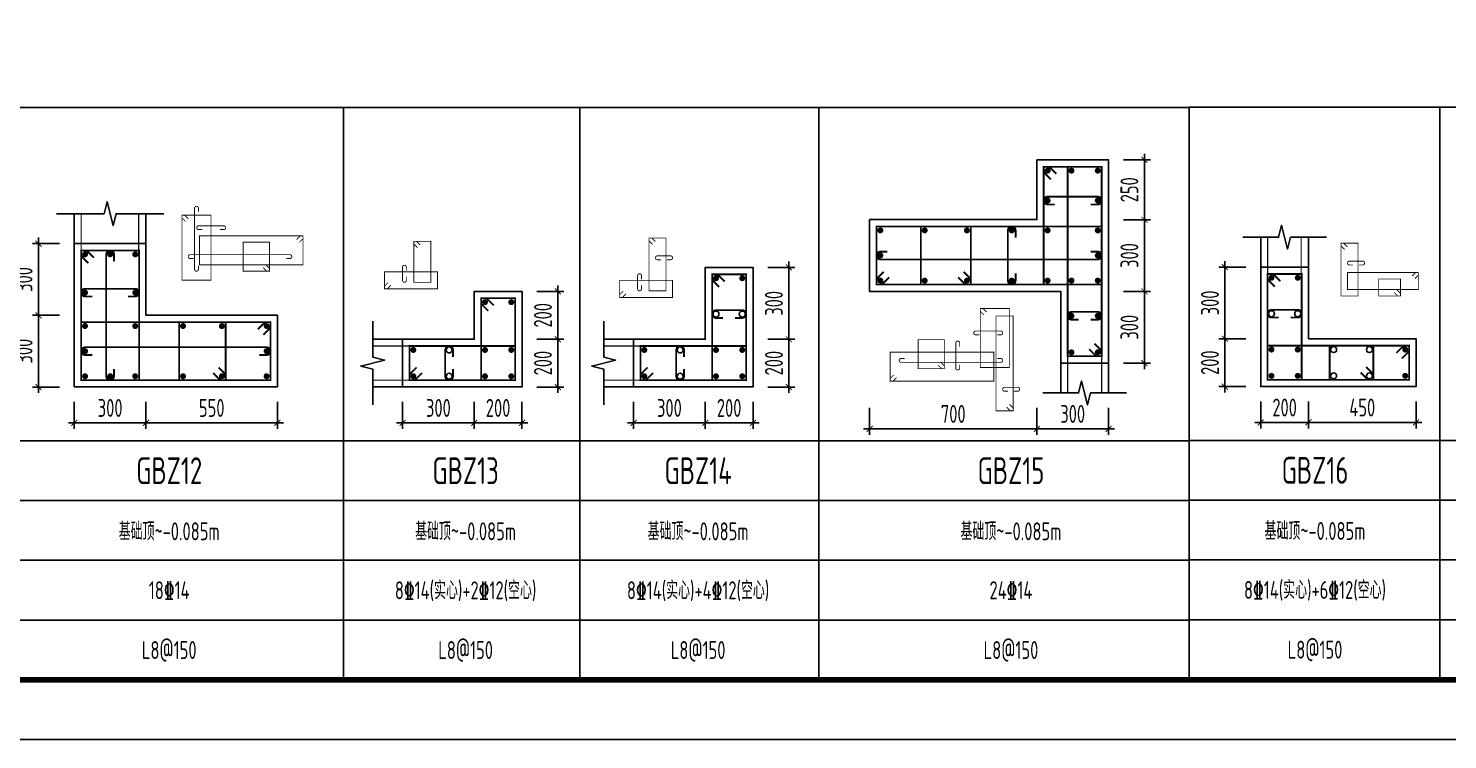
# Model space of a CAD drawing. Extents: x -668857 to 143095, y -247466 to 228182.
# Drawn here: x -310776 to -287015, y 166782 to 178683 of the extents above; entities that cross this region are included whole.
import ezdxf
from ezdxf.enums import TextEntityAlignment as Align

# ---------------------------------------------------------------- set-up
doc = ezdxf.new("R2010")
doc.units = 0
doc.header["$LTSCALE"] = 1000
doc.layers.get('0').update_dxf_attribs({"linetype": 'CONTINUOUS'})
doc.layers.get('DEFPOINTS').update_dxf_attribs({"linetype": 'CONTINUOUS'})
for name, color, linetype in [('-TK', 7, 'CONTINUOUS'), ('COLU_DE_DIM', 3, 'CONTINUOUS'), ('COLU_DE_TH', 7, 'CONTINUOUS'), ('LINK', 6, 'CONTINUOUS'), ('LINK-INDEX', 6, 'CONTINUOUS'), ('REIN', 6, 'CONTINUOUS'), ('TAB', 7, 'CONTINUOUS'), ('TAB_TEXT', 7, 'CONTINUOUS'), ('THIN', 7, 'CONTINUOUS')]:
    doc.layers.add(name, color=color, linetype=linetype)
doc.styles.add('TSSD_DIMENSION', font='Tssdeng.shx', dxfattribs={"width": 0.7, "bigfont": 'tssdchn.shx'})
doc.styles.add('TSSD_REIN', font='tssdeng.shx', dxfattribs={"width": 0.7, "height": 300, "bigfont": 'tssdchn.shx'})
doc.dimstyles.new('TSSD_25_100', dxfattribs={"dimtxt": 300, "dimasz": 100, "dimexe": 100, "dimexo": 250, "dimgap": 100, "dimtad": 1, "dimdec": 0, "dimlfac": 0.25, "dimzin": 0, "dimdsep": 46, "dimtxsty": 'TSSD_DIMENSION', "dimblk": 'ARCHTICK', "dimcen": 0, "dimdle": 100, "dimclrt": 7, "dimadec": 0, "dimazin": 0, "dimtfac": 1, "dimtdec": 0, "dimtix": 1, "dimtmove": 2, "dimatfit": 3, "dimldrblk": 'ARCHTICK', "dimfxl": 0, "dimtolj": 1, "dimtzin": 0, "dimarcsym": 0})

# ---------------------------------------------------------------- blocks, each defined once
blk = doc.blocks.new('A1')
blk.add_lwpolyline([(0, 59400), (0, 0), (84100, 0), (84100, 59400)], close=True)
at = {"const_width": 100}
blk.add_lwpolyline([(2500, 58400), (2500, 1000), (83100, 1000), (83100, 58400)], close=True, dxfattribs=at)
blk = doc.blocks.new('_ArchTick')
at = {"color": 0, "linetype": 'ByBlock', "const_width": 0.15}
blk.add_lwpolyline([(-0.5, -0.5), (0.5, 0.5)], dxfattribs=at)
blk = doc.blocks.new('*D635')
at = {"layer": 'COLU_DE_DIM', "color": 0, "lineweight": -2}
for p, q in [((-300644, 172432), (-300644, 171982)), ((-299444, 172432), (-299444, 171982)), ((-300744, 172082), (-299344, 172082))]:
    blk.add_line(p, q, dxfattribs=at)
at = {"layer": 'DEFPOINTS', "color": 0}
for p in [(-300644, 172682), (-299444, 172682), (-299444, 172082)]:
    blk.add_point(p, dxfattribs=at)
at = {"layer": 'COLU_DE_DIM', "color": 0, "lineweight": -2, "xscale": 100, "yscale": 100, "zscale": 100, "rotation": 180}
blk.add_blockref('_ArchTick', (-300644, 172082), dxfattribs=at)
at = {"layer": 'COLU_DE_DIM', "color": 0, "lineweight": -2, "xscale": 100, "yscale": 100, "zscale": 100}
blk.add_blockref('_ArchTick', (-299444, 172082), dxfattribs=at)
at = {"layer": 'COLU_DE_DIM', "color": 7, "insert": (-300044, 172332), "char_height": 300, "attachment_point": 5, "style": 'TSSD_DIMENSION'}
blk.add_mtext('\\A1;300', dxfattribs=at)
blk = doc.blocks.new('*D636')
at = {"layer": 'COLU_DE_DIM', "color": 0, "lineweight": -2}
for p, q in [((-299444, 172432), (-299444, 171982)), ((-298644, 172432), (-298644, 171982)), ((-299544, 172082), (-298544, 172082))]:
    blk.add_line(p, q, dxfattribs=at)
at = {"layer": 'DEFPOINTS', "color": 0}
for p in [(-299444, 172682), (-298644, 172682), (-298644, 172082)]:
    blk.add_point(p, dxfattribs=at)
at = {"layer": 'COLU_DE_DIM', "color": 0, "lineweight": -2, "xscale": 100, "yscale": 100, "zscale": 100, "rotation": 180}
blk.add_blockref('_ArchTick', (-299444, 172082), dxfattribs=at)
at = {"layer": 'COLU_DE_DIM', "color": 0, "lineweight": -2, "xscale": 100, "yscale": 100, "zscale": 100}
blk.add_blockref('_ArchTick', (-298644, 172082), dxfattribs=at)
at = {"layer": 'COLU_DE_DIM', "color": 7, "insert": (-299044, 172332), "char_height": 300, "attachment_point": 5, "style": 'TSSD_DIMENSION'}
blk.add_mtext('\\A1;200', dxfattribs=at)
blk = doc.blocks.new('*D637')
at = {"layer": 'COLU_DE_DIM', "color": 0, "lineweight": -2}
for p, q in [((-298394, 173482), (-297944, 173482)), ((-298044, 172582), (-298044, 173582)), ((-298394, 172682), (-297944, 172682))]:
    blk.add_line(p, q, dxfattribs=at)
at = {"layer": 'DEFPOINTS', "color": 0}
for p in [(-298644, 173482), (-298044, 173482), (-298644, 172682)]:
    blk.add_point(p, dxfattribs=at)
at = {"layer": 'COLU_DE_DIM', "color": 0, "lineweight": -2, "xscale": 100, "yscale": 100, "zscale": 100}
for p, rotation in [((-298044, 173482), 90), ((-298044, 172682), 270)]:
    blk.add_blockref('_ArchTick', p, dxfattribs=dict(at, rotation=rotation))
at = {"layer": 'COLU_DE_DIM', "color": 7, "insert": (-298294, 173082), "char_height": 300, "attachment_point": 5, "rotation": 90, "style": 'TSSD_DIMENSION'}
blk.add_mtext('\\A1;200', dxfattribs=at)
blk = doc.blocks.new('*D638')
at = {"layer": 'COLU_DE_DIM', "color": 0, "lineweight": -2}
for p, q in [((-298394, 174682), (-297944, 174682)), ((-298044, 173382), (-298044, 174782)), ((-298394, 173482), (-297944, 173482))]:
    blk.add_line(p, q, dxfattribs=at)
at = {"layer": 'DEFPOINTS', "color": 0}
for p in [(-298644, 174682), (-298044, 174682), (-298644, 173482)]:
    blk.add_point(p, dxfattribs=at)
at = {"layer": 'COLU_DE_DIM', "color": 0, "lineweight": -2, "xscale": 100, "yscale": 100, "zscale": 100}
for p, rotation in [((-298044, 174682), 90), ((-298044, 173482), 270)]:
    blk.add_blockref('_ArchTick', p, dxfattribs=dict(at, rotation=rotation))
at = {"layer": 'COLU_DE_DIM', "color": 7, "insert": (-298294, 174082), "char_height": 300, "attachment_point": 5, "rotation": 90, "style": 'TSSD_DIMENSION'}
blk.add_mtext('\\A1;300', dxfattribs=at)
blk = doc.blocks.new('*D643')
at = {"layer": 'COLU_DE_DIM', "color": 0, "lineweight": -2}
for p, q in [((-290144, 172439), (-290144, 171989)), ((-289344, 172439), (-289344, 171989)), ((-290244, 172089), (-289244, 172089))]:
    blk.add_line(p, q, dxfattribs=at)
at = {"layer": 'DEFPOINTS', "color": 0}
for p in [(-290144, 172689), (-289344, 172689), (-289344, 172089)]:
    blk.add_point(p, dxfattribs=at)
at = {"layer": 'COLU_DE_DIM', "color": 0, "lineweight": -2, "xscale": 100, "yscale": 100, "zscale": 100, "rotation": 180}
blk.add_blockref('_ArchTick', (-290144, 172089), dxfattribs=at)
at = {"layer": 'COLU_DE_DIM', "color": 0, "lineweight": -2, "xscale": 100, "yscale": 100, "zscale": 100}
blk.add_blockref('_ArchTick', (-289344, 172089), dxfattribs=at)
at = {"layer": 'COLU_DE_DIM', "color": 7, "insert": (-289744, 172339), "char_height": 300, "attachment_point": 5, "style": 'TSSD_DIMENSION'}
blk.add_mtext('\\A1;200', dxfattribs=at)
blk = doc.blocks.new('*D644')
at = {"layer": 'COLU_DE_DIM', "color": 0, "lineweight": -2}
for p, q in [((-289344, 172439), (-289344, 171989)), ((-287544, 172439), (-287544, 171989)), ((-289444, 172089), (-287444, 172089))]:
    blk.add_line(p, q, dxfattribs=at)
at = {"layer": 'DEFPOINTS', "color": 0}
for p in [(-289344, 172689), (-287544, 172689), (-287544, 172089)]:
    blk.add_point(p, dxfattribs=at)
at = {"layer": 'COLU_DE_DIM', "color": 0, "lineweight": -2, "xscale": 100, "yscale": 100, "zscale": 100, "rotation": 180}
blk.add_blockref('_ArchTick', (-289344, 172089), dxfattribs=at)
at = {"layer": 'COLU_DE_DIM', "color": 0, "lineweight": -2, "xscale": 100, "yscale": 100, "zscale": 100}
blk.add_blockref('_ArchTick', (-287544, 172089), dxfattribs=at)
at = {"layer": 'COLU_DE_DIM', "color": 7, "insert": (-288444, 172339), "char_height": 300, "attachment_point": 5, "style": 'TSSD_DIMENSION'}
blk.add_mtext('\\A1;450', dxfattribs=at)
blk = doc.blocks.new('*D645')
at = {"layer": 'COLU_DE_DIM', "color": 0, "lineweight": -2}
for p, q in [((-290394, 173489), (-290844, 173489)), ((-290744, 172589), (-290744, 173589)), ((-290394, 172689), (-290844, 172689))]:
    blk.add_line(p, q, dxfattribs=at)
at = {"layer": 'DEFPOINTS', "color": 0}
for p in [(-290744, 173489), (-290144, 173489), (-290144, 172689)]:
    blk.add_point(p, dxfattribs=at)
at = {"layer": 'COLU_DE_DIM', "color": 0, "lineweight": -2, "xscale": 100, "yscale": 100, "zscale": 100}
for p, rotation in [((-290744, 173489), 90), ((-290744, 172689), 270)]:
    blk.add_blockref('_ArchTick', p, dxfattribs=dict(at, rotation=rotation))
at = {"layer": 'COLU_DE_DIM', "color": 7, "insert": (-290994, 173089), "char_height": 300, "attachment_point": 5, "rotation": 90, "style": 'TSSD_DIMENSION'}
blk.add_mtext('\\A1;200', dxfattribs=at)
blk = doc.blocks.new('*D646')
at = {"layer": 'COLU_DE_DIM', "color": 0, "lineweight": -2}
for p, q in [((-290394, 174689), (-290844, 174689)), ((-290744, 173389), (-290744, 174789)), ((-290394, 173489), (-290844, 173489))]:
    blk.add_line(p, q, dxfattribs=at)
at = {"layer": 'DEFPOINTS', "color": 0}
for p in [(-290744, 174689), (-290144, 174689), (-290144, 173489)]:
    blk.add_point(p, dxfattribs=at)
at = {"layer": 'COLU_DE_DIM', "color": 0, "lineweight": -2, "xscale": 100, "yscale": 100, "zscale": 100}
for p, rotation in [((-290744, 174689), 90), ((-290744, 173489), 270)]:
    blk.add_blockref('_ArchTick', p, dxfattribs=dict(at, rotation=rotation))
at = {"layer": 'COLU_DE_DIM', "color": 7, "insert": (-290994, 174089), "char_height": 300, "attachment_point": 5, "rotation": 90, "style": 'TSSD_DIMENSION'}
blk.add_mtext('\\A1;300', dxfattribs=at)
blk = doc.blocks.new('*D647')
at = {"layer": 'COLU_DE_DIM', "color": 0, "lineweight": -2}
for p, q in [((-304512, 172432), (-304512, 171982)), ((-303312, 172432), (-303312, 171982)), ((-304612, 172082), (-303212, 172082))]:
    blk.add_line(p, q, dxfattribs=at)
at = {"layer": 'DEFPOINTS', "color": 0}
for p in [(-304512, 172682), (-303312, 172682), (-303312, 172082)]:
    blk.add_point(p, dxfattribs=at)
at = {"layer": 'COLU_DE_DIM', "color": 0, "lineweight": -2, "xscale": 100, "yscale": 100, "zscale": 100, "rotation": 180}
blk.add_blockref('_ArchTick', (-304512, 172082), dxfattribs=at)
at = {"layer": 'COLU_DE_DIM', "color": 0, "lineweight": -2, "xscale": 100, "yscale": 100, "zscale": 100}
blk.add_blockref('_ArchTick', (-303312, 172082), dxfattribs=at)
at = {"layer": 'COLU_DE_DIM', "color": 7, "insert": (-303912, 172332), "char_height": 300, "attachment_point": 5, "style": 'TSSD_DIMENSION'}
blk.add_mtext('\\A1;300', dxfattribs=at)
blk = doc.blocks.new('*D648')
at = {"layer": 'COLU_DE_DIM', "color": 0, "lineweight": -2}
for p, q in [((-303312, 172432), (-303312, 171982)), ((-302512, 172432), (-302512, 171982)), ((-303412, 172082), (-302412, 172082))]:
    blk.add_line(p, q, dxfattribs=at)
at = {"layer": 'DEFPOINTS', "color": 0}
for p in [(-303312, 172682), (-302512, 172682), (-302512, 172082)]:
    blk.add_point(p, dxfattribs=at)
at = {"layer": 'COLU_DE_DIM', "color": 0, "lineweight": -2, "xscale": 100, "yscale": 100, "zscale": 100, "rotation": 180}
blk.add_blockref('_ArchTick', (-303312, 172082), dxfattribs=at)
at = {"layer": 'COLU_DE_DIM', "color": 0, "lineweight": -2, "xscale": 100, "yscale": 100, "zscale": 100}
blk.add_blockref('_ArchTick', (-302512, 172082), dxfattribs=at)
at = {"layer": 'COLU_DE_DIM', "color": 7, "insert": (-302912, 172332), "char_height": 300, "attachment_point": 5, "style": 'TSSD_DIMENSION'}
blk.add_mtext('\\A1;200', dxfattribs=at)
blk = doc.blocks.new('*D649')
at = {"layer": 'COLU_DE_DIM', "color": 0, "lineweight": -2}
for p, q in [((-302262, 173482), (-301812, 173482)), ((-301912, 172582), (-301912, 173582)), ((-302262, 172682), (-301812, 172682))]:
    blk.add_line(p, q, dxfattribs=at)
at = {"layer": 'DEFPOINTS', "color": 0}
for p in [(-302512, 173482), (-301912, 173482), (-302512, 172682)]:
    blk.add_point(p, dxfattribs=at)
at = {"layer": 'COLU_DE_DIM', "color": 0, "lineweight": -2, "xscale": 100, "yscale": 100, "zscale": 100}
for p, rotation in [((-301912, 173482), 90), ((-301912, 172682), 270)]:
    blk.add_blockref('_ArchTick', p, dxfattribs=dict(at, rotation=rotation))
at = {"layer": 'COLU_DE_DIM', "color": 7, "insert": (-302162, 173082), "char_height": 300, "attachment_point": 5, "rotation": 90, "style": 'TSSD_DIMENSION'}
blk.add_mtext('\\A1;200', dxfattribs=at)
blk = doc.blocks.new('*D650')
at = {"layer": 'COLU_DE_DIM', "color": 0, "lineweight": -2}
for p, q in [((-302262, 174282), (-301812, 174282)), ((-301912, 173382), (-301912, 174382)), ((-302262, 173482), (-301812, 173482))]:
    blk.add_line(p, q, dxfattribs=at)
at = {"layer": 'DEFPOINTS', "color": 0}
for p in [(-302512, 174282), (-301912, 174282), (-302512, 173482)]:
    blk.add_point(p, dxfattribs=at)
at = {"layer": 'COLU_DE_DIM', "color": 0, "lineweight": -2, "xscale": 100, "yscale": 100, "zscale": 100}
for p, rotation in [((-301912, 174282), 90), ((-301912, 173482), 270)]:
    blk.add_blockref('_ArchTick', p, dxfattribs=dict(at, rotation=rotation))
at = {"layer": 'COLU_DE_DIM', "color": 7, "insert": (-302162, 173882), "char_height": 300, "attachment_point": 5, "rotation": 90, "style": 'TSSD_DIMENSION'}
blk.add_mtext('\\A1;200', dxfattribs=at)
blk = doc.blocks.new('*D657')
at = {"layer": 'COLU_DE_DIM', "color": 0, "lineweight": -2}
for p, q in [((-310007, 172432), (-310007, 171982)), ((-308807, 172432), (-308807, 171982)), ((-310107, 172082), (-308707, 172082))]:
    blk.add_line(p, q, dxfattribs=at)
at = {"layer": 'DEFPOINTS', "color": 0}
for p in [(-310007, 172682), (-308807, 172682), (-308807, 172082)]:
    blk.add_point(p, dxfattribs=at)
at = {"layer": 'COLU_DE_DIM', "color": 0, "lineweight": -2, "xscale": 100, "yscale": 100, "zscale": 100, "rotation": 180}
blk.add_blockref('_ArchTick', (-310007, 172082), dxfattribs=at)
at = {"layer": 'COLU_DE_DIM', "color": 0, "lineweight": -2, "xscale": 100, "yscale": 100, "zscale": 100}
blk.add_blockref('_ArchTick', (-308807, 172082), dxfattribs=at)
at = {"layer": 'COLU_DE_DIM', "color": 7, "insert": (-309407, 172332), "char_height": 300, "attachment_point": 5, "style": 'TSSD_DIMENSION'}
blk.add_mtext('\\A1;300', dxfattribs=at)
blk = doc.blocks.new('*D658')
at = {"layer": 'COLU_DE_DIM', "color": 0, "lineweight": -2}
for p, q in [((-308807, 172432), (-308807, 171982)), ((-306607, 172432), (-306607, 171982)), ((-308907, 172082), (-306507, 172082))]:
    blk.add_line(p, q, dxfattribs=at)
at = {"layer": 'DEFPOINTS', "color": 0}
for p in [(-308807, 172682), (-306607, 172682), (-306607, 172082)]:
    blk.add_point(p, dxfattribs=at)
at = {"layer": 'COLU_DE_DIM', "color": 0, "lineweight": -2, "xscale": 100, "yscale": 100, "zscale": 100, "rotation": 180}
blk.add_blockref('_ArchTick', (-308807, 172082), dxfattribs=at)
at = {"layer": 'COLU_DE_DIM', "color": 0, "lineweight": -2, "xscale": 100, "yscale": 100, "zscale": 100}
blk.add_blockref('_ArchTick', (-306607, 172082), dxfattribs=at)
at = {"layer": 'COLU_DE_DIM', "color": 7, "insert": (-307707, 172332), "char_height": 300, "attachment_point": 5, "style": 'TSSD_DIMENSION'}
blk.add_mtext('\\A1;550', dxfattribs=at)
blk = doc.blocks.new('*D659')
at = {"layer": 'COLU_DE_DIM', "color": 0, "lineweight": -2}
for p, q in [((-310607, 172582), (-310607, 173982)), ((-310257, 173882), (-310707, 173882)), ((-310257, 172682), (-310707, 172682))]:
    blk.add_line(p, q, dxfattribs=at)
at = {"layer": 'DEFPOINTS', "color": 0}
for p in [(-310607, 173882), (-310007, 173882), (-310007, 172682)]:
    blk.add_point(p, dxfattribs=at)
at = {"layer": 'COLU_DE_DIM', "color": 0, "lineweight": -2, "xscale": 100, "yscale": 100, "zscale": 100}
for p, rotation in [((-310607, 173882), 90), ((-310607, 172682), 270)]:
    blk.add_blockref('_ArchTick', p, dxfattribs=dict(at, rotation=rotation))
at = {"layer": 'COLU_DE_DIM', "color": 7, "insert": (-310857, 173282), "char_height": 300, "attachment_point": 5, "rotation": 90, "style": 'TSSD_DIMENSION'}
blk.add_mtext('\\A1;300', dxfattribs=at)
blk = doc.blocks.new('*D660')
at = {"layer": 'COLU_DE_DIM', "color": 0, "lineweight": -2}
for p, q in [((-310607, 173782), (-310607, 175182)), ((-310257, 175082), (-310707, 175082)), ((-310257, 173882), (-310707, 173882))]:
    blk.add_line(p, q, dxfattribs=at)
at = {"layer": 'DEFPOINTS', "color": 0}
for p in [(-310607, 175082), (-310007, 175082), (-310007, 173882)]:
    blk.add_point(p, dxfattribs=at)
at = {"layer": 'COLU_DE_DIM', "color": 0, "lineweight": -2, "xscale": 100, "yscale": 100, "zscale": 100}
for p, rotation in [((-310607, 175082), 90), ((-310607, 173882), 270)]:
    blk.add_blockref('_ArchTick', p, dxfattribs=dict(at, rotation=rotation))
at = {"layer": 'COLU_DE_DIM', "color": 7, "insert": (-310857, 174482), "char_height": 300, "attachment_point": 5, "rotation": 90, "style": 'TSSD_DIMENSION'}
blk.add_mtext('\\A1;300', dxfattribs=at)
blk = doc.blocks.new('*D883')
at = {"layer": 'COLU_DE_DIM', "color": 0, "lineweight": -2}
for p, q in [((-292442, 174282), (-291992, 174282)), ((-292092, 172982), (-292092, 174382)), ((-292442, 173082), (-291992, 173082))]:
    blk.add_line(p, q, dxfattribs=at)
at = {"layer": 'DEFPOINTS', "color": 0}
for p in [(-292692, 174282), (-292092, 174282), (-292692, 173082)]:
    blk.add_point(p, dxfattribs=at)
at = {"layer": 'COLU_DE_DIM', "color": 0, "lineweight": -2, "xscale": 100, "yscale": 100, "zscale": 100}
for p, rotation in [((-292092, 174282), 90), ((-292092, 173082), 270)]:
    blk.add_blockref('_ArchTick', p, dxfattribs=dict(at, rotation=rotation))
at = {"layer": 'COLU_DE_DIM', "color": 7, "insert": (-292342, 173682), "char_height": 300, "attachment_point": 5, "rotation": 90, "style": 'TSSD_DIMENSION'}
blk.add_mtext('\\A1;300', dxfattribs=at)
blk = doc.blocks.new('*D884')
at = {"layer": 'COLU_DE_DIM', "color": 0, "lineweight": -2}
for p, q in [((-292442, 175482), (-291992, 175482)), ((-292092, 174182), (-292092, 175582)), ((-292442, 174282), (-291992, 174282))]:
    blk.add_line(p, q, dxfattribs=at)
at = {"layer": 'DEFPOINTS', "color": 0}
for p in [(-292692, 175482), (-292092, 175482), (-292692, 174282)]:
    blk.add_point(p, dxfattribs=at)
at = {"layer": 'COLU_DE_DIM', "color": 0, "lineweight": -2, "xscale": 100, "yscale": 100, "zscale": 100}
for p, rotation in [((-292092, 175482), 90), ((-292092, 174282), 270)]:
    blk.add_blockref('_ArchTick', p, dxfattribs=dict(at, rotation=rotation))
at = {"layer": 'COLU_DE_DIM', "color": 7, "insert": (-292342, 174882), "char_height": 300, "attachment_point": 5, "rotation": 90, "style": 'TSSD_DIMENSION'}
blk.add_mtext('\\A1;300', dxfattribs=at)
blk = doc.blocks.new('*D885')
at = {"layer": 'COLU_DE_DIM', "color": 0, "lineweight": -2}
for p, q in [((-292092, 175382), (-292092, 176582)), ((-292442, 176482), (-291992, 176482)), ((-292442, 175482), (-291992, 175482))]:
    blk.add_line(p, q, dxfattribs=at)
at = {"layer": 'DEFPOINTS', "color": 0}
for p in [(-292692, 176482), (-292092, 176482), (-292692, 175482)]:
    blk.add_point(p, dxfattribs=at)
at = {"layer": 'COLU_DE_DIM', "color": 0, "lineweight": -2, "xscale": 100, "yscale": 100, "zscale": 100}
for p, rotation in [((-292092, 176482), 90), ((-292092, 175482), 270)]:
    blk.add_blockref('_ArchTick', p, dxfattribs=dict(at, rotation=rotation))
at = {"layer": 'COLU_DE_DIM', "color": 7, "insert": (-292342, 175982), "char_height": 300, "attachment_point": 5, "rotation": 90, "style": 'TSSD_DIMENSION'}
blk.add_mtext('\\A1;250', dxfattribs=at)
blk = doc.blocks.new('*D886')
at = {"layer": 'COLU_DE_DIM', "color": 0, "lineweight": -2}
for p, q in [((-293892, 172332), (-293892, 171882)), ((-292692, 172332), (-292692, 171882)), ((-292592, 171982), (-293992, 171982))]:
    blk.add_line(p, q, dxfattribs=at)
at = {"layer": 'DEFPOINTS', "color": 0}
for p in [(-293892, 172582), (-292692, 172582), (-293892, 171982)]:
    blk.add_point(p, dxfattribs=at)
at = {"layer": 'COLU_DE_DIM', "color": 0, "lineweight": -2, "xscale": 100, "yscale": 100, "zscale": 100}
for p, rotation in [((-293892, 171982), 180.0000001067217), ((-292692, 171982), 1.067216715000541e-07)]:
    blk.add_blockref('_ArchTick', p, dxfattribs=dict(at, rotation=rotation))
at = {"layer": 'COLU_DE_DIM', "color": 7, "insert": (-293292, 172232), "char_height": 300, "attachment_point": 5, "rotation": 0, "style": 'TSSD_DIMENSION'}
blk.add_mtext('\\A1;300', dxfattribs=at)
blk = doc.blocks.new('*D887')
at = {"layer": 'COLU_DE_DIM', "color": 0, "lineweight": -2}
for p, q in [((-296693, 172332), (-296693, 171882)), ((-293892, 172332), (-293892, 171882)), ((-293792, 171982), (-296793, 171982))]:
    blk.add_line(p, q, dxfattribs=at)
at = {"layer": 'DEFPOINTS', "color": 0}
for p in [(-296693, 172582), (-293892, 172582), (-296693, 171982)]:
    blk.add_point(p, dxfattribs=at)
at = {"layer": 'COLU_DE_DIM', "color": 0, "lineweight": -2, "xscale": 100, "yscale": 100, "zscale": 100}
for p, rotation in [((-296693, 171982), 180.0000001067217), ((-293892, 171982), 1.067216715000541e-07)]:
    blk.add_blockref('_ArchTick', p, dxfattribs=dict(at, rotation=rotation))
at = {"layer": 'COLU_DE_DIM', "color": 7, "insert": (-295292, 172232), "char_height": 300, "attachment_point": 5, "rotation": 0, "style": 'TSSD_DIMENSION'}
blk.add_mtext('\\A1;700', dxfattribs=at)

msp = doc.modelspace()

# ---------------------------------------------------------------- linework, layer by layer
at = {"layer": 'COLU_DE_TH'}
for points in [[(-293492.25, 173082.3), (-292692.25, 173082.3), (-292692.25, 176482.31), (-293892.25, 176482.31), (-293892.25, 175482.3), (-296692.65, 175482.3), (-296692.65, 174282.3), (-293492.25, 174282.3), (-293492.25, 173082.3)], [(-308807.33, 175082.34), (-310007.29, 175082.35), (-310007.29, 172682.3), (-306607.33, 172682.28), (-306607.33, 173882.34), (-308807.33, 173882.34), (-308807.33, 175082.34)], [(-300644.15, 173482.28), (-300644.15, 172682.28), (-298644.15, 172682.28), (-298644.15, 174682.28), (-299444.15, 174682.28), (-299444.15, 173482.28), (-300644.15, 173482.28)], [(-289344.14, 174688.79), (-290144.14, 174688.79), (-290144.14, 172688.79), (-287544.14, 172688.79), (-287544.14, 173488.79), (-289344.14, 173488.79), (-289344.14, 174688.79)], [(-304511.57, 173482.28), (-304511.57, 172682.28), (-302511.57, 172682.28), (-302511.57, 174282.28), (-303311.57, 174282.28), (-303311.57, 173482.28), (-304511.57, 173482.28)]]:
    msp.add_lwpolyline(points, close=True, dxfattribs=at)
at = {"layer": 'LINK', "const_width": 30}
for points in [[(-293657.25, 176155.39), (-293777.25, 176275.39), (-293777.25, 176367.31), (-292807.25, 176367.31), (-292807.25, 174397.3), (-293777.25, 174397.3), (-293777.25, 176367.31), (-293685.33, 176367.31), (-293565.33, 176247.31)], [(-292927.25, 173409.23), (-292807.25, 173289.23), (-292807.25, 173197.3), (-293377.25, 173197.3), (-293377.25, 176367.31), (-292807.25, 176367.31), (-292807.25, 173197.3), (-292899.17, 173197.3), (-293019.17, 173317.3)], [(-296365.73, 174517.3), (-296485.73, 174397.3), (-296577.65, 174397.3), (-296577.65, 175367.3), (-292807.25, 175367.3), (-292807.25, 174397.3), (-296577.65, 174397.3), (-296577.65, 174489.23), (-296457.65, 174609.23)], [(-295117.35, 174609.23), (-294997.35, 174489.23), (-294997.35, 174397.3), (-295835.18, 174397.3), (-295835.18, 175367.3), (-294997.35, 175367.3), (-294997.35, 174397.3), (-295089.28, 174397.3), (-295209.28, 174517.3)], [(-309772.29, 174755.43), (-309892.29, 174875.43), (-309892.29, 174967.35), (-308922.33, 174967.34), (-308922.33, 172797.3), (-309892.29, 172797.3), (-309892.29, 174967.35), (-309800.37, 174967.35), (-309680.37, 174847.35)], [(-299209.15, 174355.36), (-299329.15, 174475.36), (-299329.15, 174567.28), (-298759.15, 174567.28), (-298759.15, 172797.28), (-299329.15, 172797.28), (-299329.15, 174567.28), (-299237.22, 174567.28), (-299117.22, 174447.28)], [(-289909.14, 174361.87), (-290029.14, 174481.87), (-290029.14, 174573.79), (-289459.14, 174573.79), (-289459.14, 172803.79), (-290029.14, 172803.79), (-290029.14, 174573.79), (-289937.21, 174573.79), (-289817.21, 174453.79)], [(-303076.57, 173955.36), (-303196.57, 174075.36), (-303196.57, 174167.28), (-302626.57, 174167.28), (-302626.57, 172797.28), (-303196.57, 172797.28), (-303196.57, 174167.28), (-303104.65, 174167.28), (-302984.65, 174047.28)], [(-306934.25, 173647.34), (-306814.25, 173767.34), (-306722.33, 173767.34), (-306722.33, 172797.29), (-309892.29, 172797.3), (-309892.29, 173767.34), (-306722.33, 173767.34), (-306722.33, 173675.41), (-306842.33, 173555.41)], [(-307592.33, 173009.21), (-307472.33, 172889.21), (-307472.33, 172797.29), (-308252.33, 172797.29), (-308252.33, 173767.34), (-307472.33, 173767.34), (-307472.33, 172797.29), (-307564.26, 172797.29), (-307684.25, 172917.29)], [(-304184.65, 172917.28), (-304304.65, 172797.28), (-304396.57, 172797.28), (-304396.57, 173367.28), (-302626.57, 173367.28), (-302626.57, 172797.28), (-304396.57, 172797.28), (-304396.57, 172889.21), (-304276.57, 173009.21)], [(-300317.22, 172917.28), (-300437.22, 172797.28), (-300529.15, 172797.28), (-300529.15, 173367.28), (-298759.15, 173367.28), (-298759.15, 172797.28), (-300529.15, 172797.28), (-300529.15, 172889.21), (-300409.15, 173009.21)], [(-287871.06, 173253.79), (-287751.06, 173373.79), (-287659.14, 173373.79), (-287659.14, 172803.79), (-290029.14, 172803.79), (-290029.14, 173373.79), (-287659.14, 173373.79), (-287659.14, 173281.87), (-287779.14, 173161.87)], [(-288379.14, 173015.72), (-288259.14, 172895.72), (-288259.14, 172803.79), (-288989.14, 172803.79), (-288989.14, 173373.79), (-288259.14, 173373.79), (-288259.14, 172803.79), (-288351.06, 172803.79), (-288471.06, 172923.79)]]:
    msp.add_lwpolyline(points, dxfattribs=at)
for points in [[(-292992.25, 175737.31), (-292872.25, 175737.31, 1), (-292872.25, 175867.31), (-293712.25, 175867.31, 1), (-293712.25, 175737.31), (-293592.25, 175737.31)], [(-294247.45, 175182.3), (-294247.45, 175302.3, 1), (-294377.45, 175302.3), (-294377.45, 174462.3, 1), (-294247.45, 174462.3), (-294247.45, 174582.3)], [(-309342.31, 174782.34), (-309342.31, 174902.34, 1), (-309472.31, 174902.34), (-309472.31, 172862.3, 1), (-309342.31, 172862.3), (-309342.31, 172982.3)], [(-296392.65, 174947.3), (-296512.65, 174947.3, 1), (-296512.65, 174817.3), (-292872.25, 174817.3, 1), (-292872.25, 174947.3), (-292992.25, 174947.3)], [(-309107.33, 174196.46), (-308987.33, 174196.46, 1), (-308987.33, 174326.46), (-309827.34, 174326.46, 1), (-309827.34, 174196.46), (-309707.34, 174196.46)], [(-298944.15, 173837.28), (-298824.15, 173837.28, 1), (-298824.15, 173967.28), (-299264.15, 173967.28, 1), (-299264.15, 173837.28), (-299144.15, 173837.28)], [(-292992.25, 173808.8), (-292872.25, 173808.8, 1), (-292872.25, 173938.8), (-293312.25, 173938.8, 1), (-293312.25, 173808.8), (-293192.25, 173808.8)], [(-289644.14, 173843.79), (-289524.14, 173843.79, 1), (-289524.14, 173973.79), (-289964.14, 173973.79, 1), (-289964.14, 173843.79), (-289844.14, 173843.79)], [(-306907.33, 173217.31), (-306787.33, 173217.31, 1), (-306787.33, 173347.31), (-309827.29, 173347.33, 1), (-309827.29, 173217.33), (-309707.29, 173217.33)], [(-303666.57, 173182.28), (-303666.57, 173302.28, 1), (-303796.57, 173302.28), (-303796.57, 172862.28, 1), (-303666.57, 172862.28), (-303666.57, 172982.28)], [(-299799.15, 173182.28), (-299799.15, 173302.28, 1), (-299929.15, 173302.28), (-299929.15, 172862.28, 1), (-299799.15, 172862.28), (-299799.15, 172982.28)]]:
    msp.add_lwpolyline(points, format="xyb", dxfattribs=at)
at = {"layer": 'LINK-INDEX', "const_width": 15}
for points in [[(-307929.07, 175613.29), (-307929.07, 175673.29, 1), (-307994.07, 175673.29), (-307994.07, 174653.27, 1), (-307929.07, 174653.27), (-307929.07, 174713.27)], [(-307565.5, 175315.79), (-307505.5, 175315.79, 1), (-307505.5, 175380.79), (-307925.5, 175380.79, 1), (-307925.5, 175315.79), (-307865.5, 175315.79)], [(-306457.82, 174830.78), (-306397.82, 174830.78, 1), (-306397.82, 174895.78), (-308066.53, 174895.78, 1), (-308066.53, 174830.78), (-308006.53, 174830.78)], [(-300083.88, 174811.21), (-300023.88, 174811.21, 1), (-300023.88, 174876.21), (-300243.88, 174876.21, 1), (-300243.88, 174811.21), (-300183.88, 174811.21)], [(-304448.02, 174626.59), (-304448.02, 174686.59, 1), (-304513.02, 174686.59), (-304513.02, 174466.59, 1), (-304448.02, 174466.59), (-304448.02, 174526.59)], [(-288497.27, 174724.12), (-288437.27, 174724.12, 1), (-288437.27, 174789.12), (-288657.27, 174789.12, 1), (-288657.27, 174724.12), (-288597.27, 174724.12)], [(-300511.38, 174483.71), (-300511.38, 174543.71, 1), (-300576.38, 174543.71), (-300576.38, 174323.71, 1), (-300511.38, 174323.71), (-300511.38, 174383.71)], [(-295183.8, 173358.53), (-295183.8, 173418.53, 1), (-295248.8, 173418.53), (-295248.8, 172998.53, 1), (-295183.8, 172998.53), (-295183.8, 173058.53)], [(-294556.2, 173554.73), (-294496.2, 173554.73, 1), (-294496.2, 173619.73), (-294916.2, 173619.73, 1), (-294916.2, 173554.73), (-294856.2, 173554.73)], [(-296104.58, 173159.73), (-296164.58, 173159.73, 1), (-296164.58, 173094.73), (-294496.2, 173094.73, 1), (-294496.2, 173159.73), (-294556.2, 173159.73)], [(-294272.77, 172611.79), (-294212.77, 172611.79, 1), (-294212.77, 172676.79), (-294432.77, 172676.79, 1), (-294432.77, 172611.79), (-294372.77, 172611.79)]]:
    msp.add_lwpolyline(points, format="xyb", dxfattribs=at)
at = {"layer": 'LINK-INDEX', "color": 1, "const_width": 20}
for points in [[(-309892.33, 174867.34), (-309892.33, 175582.34)], [(-308929.46, 174867.34), (-308929.46, 175582.34)], [(-290029.14, 174473.79), (-290029.14, 175188.79)], [(-289466.27, 174473.79), (-289466.27, 175188.79)], [(-304296.57, 173367.28), (-305011.57, 173367.28)], [(-300429.15, 173367.28), (-301144.15, 173367.28)], [(-293377.25, 173297.3), (-293377.25, 172582.3)], [(-292807.25, 173297.3), (-292807.25, 172582.3)], [(-304296.57, 172797.28), (-305011.57, 172797.28)], [(-300429.15, 172797.28), (-301144.15, 172797.28)]]:
    msp.add_lwpolyline(points, dxfattribs=at)
at = {"layer": 'LINK-INDEX', "const_width": 15}
for points in [[(-308144.03, 175449.83), (-308204.03, 175509.83), (-308204.03, 175555.8), (-307719.05, 175555.79), (-307719.05, 174470.77), (-308204.03, 174470.77), (-308204.03, 175555.8), (-308158.06, 175555.8), (-308098.06, 175495.8)], [(-306283.78, 175150.8), (-306223.78, 175210.8), (-306177.82, 175210.8), (-306177.82, 174725.77), (-307911.53, 174725.78), (-307911.53, 175210.8), (-306177.82, 175210.8), (-306177.82, 175164.83), (-306237.82, 175104.83)], [(-304263.02, 175013.12), (-304323.02, 175073.12), (-304323.02, 175119.09), (-304038.02, 175119.09), (-304038.02, 174434.09), (-304323.02, 174434.09), (-304323.02, 175119.09), (-304277.06, 175119.09), (-304217.06, 175059.09)], [(-300326.38, 175070.25), (-300386.38, 175130.25), (-300386.38, 175176.21), (-300101.38, 175176.21), (-300101.38, 174291.21), (-300386.38, 174291.21), (-300386.38, 175176.21), (-300340.42, 175176.21), (-300280.42, 175116.21)], [(-306800.32, 174726.72), (-306740.32, 174666.72), (-306740.32, 174620.76), (-307180.32, 174620.77), (-307180.32, 175105.79), (-306740.32, 175105.79), (-306740.32, 174620.76), (-306786.29, 174620.76), (-306846.28, 174680.76)], [(-288739.77, 174983.16), (-288799.77, 175043.16), (-288799.77, 175089.12), (-288514.77, 175089.12), (-288514.77, 174204.12), (-288799.77, 174204.12), (-288799.77, 175089.12), (-288753.81, 175089.12), (-288693.81, 175029.12)], [(-304707.06, 174384.09), (-304767.06, 174324.09), (-304813.02, 174324.09), (-304813.02, 174609.09), (-303928.02, 174609.09), (-303928.02, 174324.09), (-304813.02, 174324.09), (-304813.02, 174370.05), (-304753.02, 174430.05)], [(-300770.42, 174241.21), (-300830.42, 174181.21), (-300876.38, 174181.21), (-300876.38, 174466.21), (-299991.38, 174466.21), (-299991.38, 174181.21), (-300876.38, 174181.21), (-300876.38, 174227.17), (-300816.38, 174287.17)], [(-287610.73, 174539.12), (-287550.73, 174599.12), (-287504.77, 174599.12), (-287504.77, 174314.12), (-288689.77, 174314.12), (-288689.77, 174599.12), (-287504.77, 174599.12), (-287504.77, 174553.16), (-287564.77, 174493.16)], [(-287864.77, 174310.08), (-287804.77, 174250.08), (-287804.77, 174204.12), (-288169.77, 174204.12), (-288169.77, 174489.12), (-287804.77, 174489.12), (-287804.77, 174204.12), (-287850.73, 174204.12), (-287910.73, 174264.12)], [(-294778.7, 173888.77), (-294838.7, 173948.77), (-294838.7, 173994.74), (-294353.7, 173994.74), (-294353.7, 173009.73), (-294838.7, 173009.73), (-294838.7, 173994.74), (-294792.74, 173994.74), (-294732.74, 173934.74)], [(-294350.27, 172390.69), (-294290.27, 172330.69), (-294290.27, 172284.73), (-294575.27, 172284.73), (-294575.27, 173869.73), (-294290.27, 173869.73), (-294290.27, 172284.73), (-294336.23, 172284.73), (-294396.23, 172344.73)], [(-295500.91, 173095.68), (-295440.91, 173035.68), (-295440.91, 172989.71), (-295880.91, 172989.72), (-295880.91, 173474.74), (-295440.91, 173474.74), (-295440.91, 172989.71), (-295486.88, 172989.71), (-295546.88, 173049.71)], [(-296241.17, 172839.73), (-296301.17, 172779.73), (-296347.13, 172779.73), (-296347.13, 173264.73), (-294613.75, 173264.73), (-294613.75, 172779.73), (-296347.13, 172779.73), (-296347.13, 172825.69), (-296287.13, 172885.69)]]:
    msp.add_lwpolyline(points, dxfattribs=at)
at = {"layer": 'REIN', "const_width": 50}
for points in [[(-293712.25, 176277.31, 1), (-293712.25, 176327.31, 1), (-293712.25, 176277.31)], [(-293312.25, 176277.31, 1), (-293312.25, 176327.31, 1), (-293312.25, 176277.31)], [(-292872.25, 176277.31, 1), (-292872.25, 176327.31, 1), (-292872.25, 176277.31)], [(-293712.25, 175777.31, 1), (-293712.25, 175827.31, 1), (-293712.25, 175777.31)], [(-292872.25, 175777.31, 1), (-292872.25, 175827.31, 1), (-292872.25, 175777.31)], [(-296512.65, 175277.3, 1), (-296512.65, 175327.3, 1), (-296512.65, 175277.3)], [(-295795.18, 175302.3, 1), (-295745.18, 175302.3, 1), (-295795.18, 175302.3)], [(-295087.35, 175302.3, 1), (-295037.35, 175302.3, 1), (-295087.35, 175302.3)], [(-294312.45, 175277.3, 1), (-294312.45, 175327.3, 1), (-294312.45, 175277.3)], [(-293712.25, 175277.3, 1), (-293712.25, 175327.3, 1), (-293712.25, 175277.3)], [(-292872.25, 175277.3, 1), (-292872.25, 175327.3, 1), (-292872.25, 175277.3)], [(-309852.29, 174902.35, 1), (-309802.29, 174902.35, 1), (-309852.29, 174902.35)], [(-309432.31, 174902.34, 1), (-309382.31, 174902.34, 1), (-309432.31, 174902.34)], [(-309012.33, 174902.34, 1), (-308962.33, 174902.34, 1), (-309012.33, 174902.34)], [(-296512.65, 174857.3, 1), (-296512.65, 174907.3, 1), (-296512.65, 174857.3)], [(-292872.25, 174857.3, 1), (-292872.25, 174907.3, 1), (-292872.25, 174857.3)], [(-299289.15, 174502.28, 1), (-299239.15, 174502.28, 1), (-299289.15, 174502.28)], [(-298849.15, 174502.28, 1), (-298799.15, 174502.28, 1), (-298849.15, 174502.28)], [(-296512.65, 174437.3, 1), (-296512.65, 174487.3, 1), (-296512.65, 174437.3)], [(-295795.18, 174462.3, 1), (-295745.18, 174462.3, 1), (-295795.18, 174462.3)], [(-295087.35, 174462.3, 1), (-295037.35, 174462.3, 1), (-295087.35, 174462.3)], [(-294312.45, 174437.3, 1), (-294312.45, 174487.3, 1), (-294312.45, 174437.3)], [(-293712.25, 174437.3, 1), (-293712.25, 174487.3, 1), (-293712.25, 174437.3)], [(-293312.25, 174437.3, 1), (-293312.25, 174487.3, 1), (-293312.25, 174437.3)], [(-292872.25, 174437.3, 1), (-292872.25, 174487.3, 1), (-292872.25, 174437.3)], [(-289989.14, 174508.79, 1), (-289939.14, 174508.79, 1), (-289989.14, 174508.79)], [(-289549.14, 174508.79, 1), (-289499.14, 174508.79, 1), (-289549.14, 174508.79)], [(-309852.34, 174261.46, 1), (-309802.34, 174261.46, 1), (-309852.34, 174261.46)], [(-309012.33, 174261.46, 1), (-308962.33, 174261.46, 1), (-309012.33, 174261.46)], [(-303156.57, 174102.28, 1), (-303106.57, 174102.28, 1), (-303156.57, 174102.28)], [(-302716.57, 174102.28, 1), (-302666.57, 174102.28, 1), (-302716.57, 174102.28)], [(-309852.29, 173702.34, 1), (-309802.29, 173702.34, 1), (-309852.29, 173702.34)], [(-309012.33, 173702.34, 1), (-308962.33, 173702.34, 1), (-309012.33, 173702.34)], [(-308212.33, 173702.34, 1), (-308162.33, 173702.34, 1), (-308212.33, 173702.34)], [(-307562.33, 173702.34, 1), (-307512.33, 173702.34, 1), (-307562.33, 173702.34)], [(-306812.33, 173702.34, 1), (-306762.33, 173702.34, 1), (-306812.33, 173702.34)], [(-293312.25, 173848.8, 1), (-293312.25, 173898.8, 1), (-293312.25, 173848.8)], [(-292872.25, 173848.8, 1), (-292872.25, 173898.8, 1), (-292872.25, 173848.8)], [(-309852.29, 173282.31, 1), (-309802.29, 173282.31, 1), (-309852.29, 173282.31)], [(-306812.33, 173282.31, 1), (-306762.33, 173282.31, 1), (-306812.33, 173282.31)], [(-304356.57, 173302.28, 1), (-304306.57, 173302.28, 1), (-304356.57, 173302.28)], [(-303156.57, 173302.28, 1), (-303106.57, 173302.28, 1), (-303156.57, 173302.28)], [(-302716.57, 173302.28, 1), (-302666.57, 173302.28, 1), (-302716.57, 173302.28)], [(-300489.15, 173302.28, 1), (-300439.15, 173302.28, 1), (-300489.15, 173302.28)], [(-299289.15, 173302.28, 1), (-299239.15, 173302.28, 1), (-299289.15, 173302.28)], [(-298849.15, 173302.28, 1), (-298799.15, 173302.28, 1), (-298849.15, 173302.28)], [(-293312.25, 173237.3, 1), (-293312.25, 173287.3, 1), (-293312.25, 173237.3)], [(-292872.25, 173237.3, 1), (-292872.25, 173287.3, 1), (-292872.25, 173237.3)], [(-289989.14, 173308.79, 1), (-289939.14, 173308.79, 1), (-289989.14, 173308.79)], [(-289549.14, 173308.79, 1), (-289499.14, 173308.79, 1), (-289549.14, 173308.79)], [(-287749.14, 173308.79, 1), (-287699.14, 173308.79, 1), (-287749.14, 173308.79)], [(-309852.29, 172862.3, 1), (-309802.29, 172862.3, 1), (-309852.29, 172862.3)], [(-309432.31, 172862.3, 1), (-309382.31, 172862.3, 1), (-309432.31, 172862.3)], [(-309012.33, 172862.3, 1), (-308962.33, 172862.3, 1), (-309012.33, 172862.3)], [(-308212.33, 172862.3, 1), (-308162.33, 172862.3, 1), (-308212.33, 172862.3)], [(-307562.33, 172862.3, 1), (-307512.33, 172862.3, 1), (-307562.33, 172862.3)], [(-306812.33, 172862.29, 1), (-306762.33, 172862.29, 1), (-306812.33, 172862.29)], [(-304356.57, 172862.28, 1), (-304306.57, 172862.28, 1), (-304356.57, 172862.28)], [(-303156.57, 172862.28, 1), (-303106.57, 172862.28, 1), (-303156.57, 172862.28)], [(-302716.57, 172862.28, 1), (-302666.57, 172862.28, 1), (-302716.57, 172862.28)], [(-300489.15, 172862.28, 1), (-300439.15, 172862.28, 1), (-300489.15, 172862.28)], [(-299289.15, 172862.28, 1), (-299239.15, 172862.28, 1), (-299289.15, 172862.28)], [(-298849.15, 172862.28, 1), (-298799.15, 172862.28, 1), (-298849.15, 172862.28)], [(-289989.14, 172868.79, 1), (-289939.14, 172868.79, 1), (-289989.14, 172868.79)], [(-289549.14, 172868.79, 1), (-289499.14, 172868.79, 1), (-289549.14, 172868.79)], [(-287749.14, 172868.79, 1), (-287699.14, 172868.79, 1), (-287749.14, 172868.79)]]:
    msp.add_lwpolyline(points, format="xyb", close=True, dxfattribs=at)
at = {"layer": 'REIN'}
for centre in [(-299264.15, 173902.28), (-298824.15, 173902.28), (-289964.14, 173908.79), (-289524.14, 173908.79), (-303731.57, 173302.28), (-299864.15, 173302.28), (-288924.14, 173308.79), (-288324.14, 173308.79), (-303731.57, 172862.28), (-299864.15, 172862.28), (-288924.14, 172868.79), (-288324.14, 172868.79)]:
    msp.add_circle(centre, 50, dxfattribs=at)
at = {"layer": 'TAB'}
for points in [[(-311107.29, 177360.21), (-305500.17, 177360.21), (-305500.17, 167782.28), (-311107.29, 167782.28), (-311107.29, 177360.21), (-311107.29, 171782.28), (-305500.17, 171782.28), (-305500.17, 170782.28), (-311107.29, 170782.28), (-311107.29, 169782.28), (-305500.17, 169782.28), (-305500.17, 168782.28), (-311107.29, 168782.28)], [(-305500.17, 177360.21), (-301544.15, 177360.21), (-301544.15, 167782.28), (-305500.17, 167782.28), (-305500.17, 177360.21), (-305500.17, 171782.28), (-301544.15, 171782.28), (-301544.15, 170782.28), (-305500.17, 170782.28), (-305500.17, 169782.28), (-301544.15, 169782.28), (-301544.15, 168782.28), (-305500.17, 168782.28)], [(-301544.15, 177360.21), (-297544.15, 177360.21), (-297544.15, 167782.28), (-301544.15, 167782.28), (-301544.15, 177360.21), (-301544.15, 171782.28), (-297544.15, 171782.28), (-297544.15, 170782.28), (-301544.15, 170782.28), (-301544.15, 169782.28), (-297544.15, 169782.28), (-297544.15, 168782.28), (-301544.15, 168782.28)], [(-297544.15, 177360.21), (-291344.14, 177360.21), (-291344.14, 167782.28), (-297544.15, 167782.28), (-297544.15, 177360.21), (-297544.15, 171782.28), (-291344.14, 171782.28), (-291344.14, 170782.28), (-297544.15, 170782.28), (-297544.15, 169782.28), (-291344.14, 169782.28), (-291344.14, 168782.28), (-297544.15, 168782.28)], [(-291344.14, 177366.72), (-287144.14, 177366.72), (-287144.14, 167788.79), (-291344.14, 167788.79), (-291344.14, 177366.72), (-291344.14, 171788.79), (-287144.14, 171788.79), (-287144.14, 170788.79), (-291344.14, 170788.79), (-291344.14, 169788.79), (-287144.14, 169788.79), (-287144.14, 168788.79), (-291344.14, 168788.79)], [(-287144.14, 177366.72), (-282868.14, 177366.72), (-282868.14, 167788.79), (-287144.14, 167788.79), (-287144.14, 177366.72), (-287144.14, 171788.79), (-282868.14, 171788.79), (-282868.14, 170788.79), (-287144.14, 170788.79), (-287144.14, 169788.79), (-282868.14, 169788.79), (-282868.14, 168788.79), (-287144.14, 168788.79)]]:
    msp.add_lwpolyline(points, dxfattribs=at)
at = {"layer": 'THIN'}
for p, q in [((-310007.29, 175082.35), (-310007.29, 175582.35)), ((-308807.33, 175082.34), (-308807.32, 175582.34)), ((-290144.14, 174688.79), (-290144.14, 175188.79)), ((-289344.14, 174688.79), (-289344.14, 175188.79)), ((-304511.57, 173482.28), (-305011.57, 173482.28)), ((-300644.15, 173482.28), (-301144.15, 173482.28)), ((-293492.25, 173082.3), (-293492.25, 172582.3)), ((-292692.25, 173082.3), (-292692.25, 172582.3)), ((-304511.57, 172682.28), (-305011.57, 172682.28)), ((-300644.15, 172682.28), (-301144.15, 172682.28))]:
    msp.add_line(p, q, dxfattribs=at)
for points in [[(-308507.32, 175582.33), (-309307.31, 175582.34), (-309357.31, 175382.35), (-309457.3, 175782.35), (-309507.31, 175582.35), (-310307.29, 175582.36)], [(-289044.14, 175188.79), (-289644.14, 175188.79), (-289694.14, 174988.79), (-289794.14, 175388.79), (-289844.14, 175188.79), (-290444.14, 175188.79)], [(-305011.57, 173782.28), (-305011.57, 173182.28), (-304811.57, 173132.28), (-305211.57, 173032.28), (-305011.57, 172982.28), (-305011.57, 172382.28)], [(-301144.15, 173782.28), (-301144.15, 173182.28), (-300944.15, 173132.28), (-301344.15, 173032.28), (-301144.15, 172982.28), (-301144.15, 172382.28)], [(-293792.25, 172582.3), (-293192.25, 172582.3), (-293142.25, 172782.3), (-293042.25, 172382.3), (-292992.25, 172582.3), (-292392.25, 172582.3)]]:
    msp.add_lwpolyline(points, dxfattribs=at)

# ---------------------------------------------------------------- block references
at = {"layer": '-TK'}
msp.add_blockref('A1', (-341718.52, 166782.28), dxfattribs=at)

# ---------------------------------------------------------------- texts
at = {"layer": 'TAB_TEXT', "color": 7, "style": 'TSSD_REIN', "width": 0.7}
for s, height, p in [('GBZ12', 450, (-308418.47, 171282.28)), ('GBZ13', 450, (-303456.09, 171282.28)), ('GBZ14', 450, (-299563.51, 171282.28)), ('GBZ15', 450, (-294325.53, 171282.28)), ('GBZ16', 450, (-289235.1, 171288.79)), ('基础顶~-0.085m', 300, (-308418.47, 170282.28)), ('基础顶~-0.085m', 300, (-303456.09, 170282.28)), ('基础顶~-0.085m', 300, (-299563.51, 170282.28)), ('基础顶~-0.085m', 300, (-294325.53, 170282.28)), ('基础顶~-0.085m', 300, (-289235.1, 170288.79)), ('8%%13214(实心)+2%%13212(空心)', 300, (-303456.09, 169282.28)), ('8%%13214(实心)+4%%13212(空心)', 300, (-299563.51, 169282.28)), ('8%%13214(实心)+6%%13212(空心)', 300, (-289235.1, 169288.79)), ('L8@150', 300, (-308418.47, 168282.28)), ('L8@150', 300, (-303456.09, 168282.28)), ('L8@150', 300, (-299563.51, 168282.28)), ('L8@150', 300, (-294325.53, 168282.28)), ('L8@150', 300, (-289235.1, 168288.79))]:
    msp.add_text(s, height=height, dxfattribs=at).set_placement(p, align=Align.MIDDLE)
at = {"layer": 'TAB_TEXT', "color": 1, "style": 'TSSD_REIN', "width": 0.7}
for s, p in [('18%%13214', (-308418.47, 169282.28)), ('24%%13214', (-294325.53, 169282.28))]:
    msp.add_text(s, height=300, dxfattribs=at).set_placement(p, align=Align.MIDDLE)

# ---------------------------------------------------------------- dimensions: what is measured, and where the dimension line sits
at = {"layer": 'COLU_DE_DIM'}
for base, p1, p2, angle, picture, middle in [((-292092.25, 176482.31), (-292692.25, 175482.3), (-292692.25, 176482.31), 90, '*D885', (-292342.25, 175982.31)), ((-292092.25, 175482.3), (-292692.25, 174282.3), (-292692.25, 175482.3), 90, '*D884', (-292342.25, 174882.3)), ((-310607.29, 175082.34), (-310007.29, 173882.34), (-310007.29, 175082.34), 90, '*D660', (-310857.29, 174482.34)), ((-298044.15, 174682.28), (-298644.15, 173482.28), (-298644.15, 174682.28), 90, '*D638', (-298294.15, 174082.28)), ((-290744.14, 174688.79), (-290144.14, 173488.79), (-290144.14, 174688.79), 90, '*D646', (-290994.14, 174088.79)), ((-301911.57, 174282.28), (-302511.57, 173482.28), (-302511.57, 174282.28), 90, '*D650', (-302161.57, 173882.28)), ((-292092.25, 174282.3), (-292692.25, 173082.3), (-292692.25, 174282.3), 90, '*D883', (-292342.25, 173682.3)), ((-310607.29, 173882.34), (-310007.29, 172682.3), (-310007.29, 173882.34), 90, '*D659', (-310857.29, 173282.32)), ((-301911.57, 173482.28), (-302511.57, 172682.28), (-302511.57, 173482.28), 90, '*D649', (-302161.57, 173082.28)), ((-298044.15, 173482.28), (-298644.15, 172682.28), (-298644.15, 173482.28), 90, '*D637', (-298294.15, 173082.28)), ((-290744.14, 173488.79), (-290144.14, 172688.79), (-290144.14, 173488.79), 90, '*D645', (-290994.14, 173088.79)), ((-296692.65, 171982.3), (-293892.25, 172582.3), (-296692.65, 172582.3), 180, '*D887', (-295292.45, 172232.3)), ((-293892.25, 171982.3), (-292692.25, 172582.3), (-293892.25, 172582.3), 180, '*D886', (-293292.25, 172232.3))]:
    dim = msp.add_linear_dim(base=base, p1=p1, p2=p2, angle=angle, dimstyle='TSSD_25_100', dxfattribs=at)
    dim.commit()
    dim.dimension.update_dxf_attribs({"geometry": picture, "text_midpoint": middle})
for base, p1, p2, picture, middle in [((-308807.33, 172082.3), (-310007.29, 172682.3), (-308807.33, 172682.3), '*D657', (-309407.31, 172332.3)), ((-306607.33, 172082.3), (-308807.33, 172682.3), (-306607.33, 172682.3), '*D658', (-307707.33, 172332.3)), ((-303311.57, 172082.28), (-304511.57, 172682.28), (-303311.57, 172682.28), '*D647', (-303911.57, 172332.28)), ((-302511.57, 172082.28), (-303311.57, 172682.28), (-302511.57, 172682.28), '*D648', (-302911.57, 172332.28)), ((-299444.15, 172082.28), (-300644.15, 172682.28), (-299444.15, 172682.28), '*D635', (-300044.15, 172332.28)), ((-298644.15, 172082.28), (-299444.15, 172682.28), (-298644.15, 172682.28), '*D636', (-299044.15, 172332.28)), ((-289344.14, 172088.79), (-290144.14, 172688.79), (-289344.14, 172688.79), '*D643', (-289744.14, 172338.79)), ((-287544.14, 172088.79), (-289344.14, 172688.79), (-287544.14, 172688.79), '*D644', (-288444.14, 172338.79))]:
    dim = msp.add_linear_dim(base=base, p1=p1, p2=p2, dimstyle='TSSD_25_100', dxfattribs=at)
    dim.commit()
    dim.dimension.update_dxf_attribs({"geometry": picture, "text_midpoint": middle})

doc.saveas('drawing.dxf')
